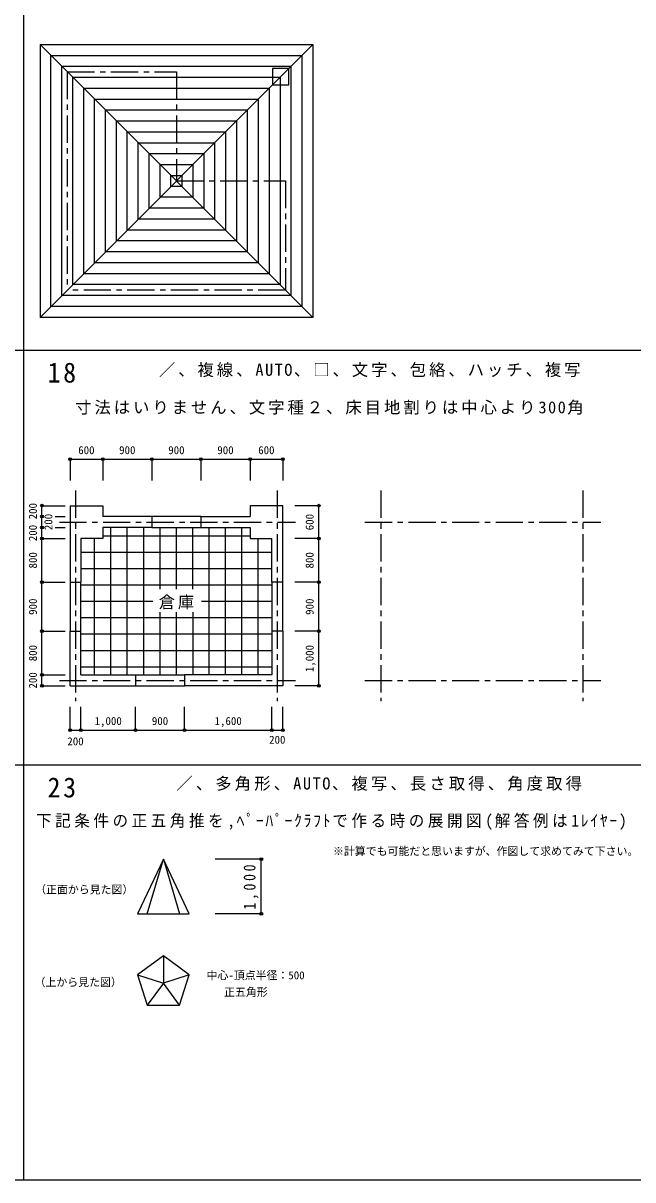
# Model space of a CAD drawing. Units: millimetres at full size, sheet at 1:100. Extents: x -54652 to 58452, y -19402 to 19598.
# Drawn here: x -5615 to 5565, y -19402 to 1788 of the extents above; entities that cross this region are included whole.
import ezdxf
from ezdxf.enums import TextEntityAlignment as Align

# ---------------------------------------------------------------- set-up
doc = ezdxf.new("R2010")
doc.units = ezdxf.units.MM
doc.header["$LTSCALE"] = 100
doc.header["$PDMODE"] = 32
doc.header["$PDSIZE"] = 50
doc.linetypes.add('CHAIN1', pattern=[8, 5, -1, 1, -1])
for name, color, linetype in [('0-0_作図ﾚｲﾔｰ', 4, 'Continuous'), ('0-7_作図例', 4, 'Continuous'), ('0-F_枠', 3, 'Continuous')]:
    doc.layers.add(name, color=color, linetype=linetype)
doc.styles.add('ＭＳ 明朝', font='')
doc.styles.get('ＭＳ 明朝').set_extended_font_data('MS Mincho')

msp = doc.modelspace()

# ---------------------------------------------------------------- linework, layer by layer
at = {"layer": '0-0_作図ﾚｲﾔｰ', "linetype": 'CHAIN1'}
for p, q in [((945.3, -6773.2), (945.3, -10630.3)), ((4645.3, -6773.2), (4645.3, -10630.3)), ((649.4, -7352.3), (4977.6, -7352.3)), ((649.4, -10252.3), (4977.6, -10252.3))]:
    msp.add_line(p, q, dxfattribs=at)
at = {"layer": '0-0_作図ﾚｲﾔｰ'}
for p, q in [((-4754.7, -11163.9), (-4554.7, -11163.9)), ((-4554.7, -11163.9), (-3554.7, -11163.9)), ((-3554.7, -11163.9), (-2654.7, -11163.9)), ((-2654.7, -11163.9), (-1054.7, -11163.9)), ((-1054.7, -11163.9), (-854.7, -11163.9))]:
    msp.add_line(p, q, dxfattribs=at)
at = {"layer": '0-7_作図例', "color": 3}
for p, q in [((-5304.7, 1397.7), (-304.7, 1397.7)), ((-5304.7, 1397.7), (-5304.7, -3602.3)), ((-5304.7, -3602.3), (-304.7, 1397.7)), ((-304.7, 1397.7), (-304.7, -3602.3))]:
    msp.add_line(p, q, dxfattribs=at)
at = {"layer": '0-7_作図例'}
for p, q in [((-5104.7, 1197.7), (-504.7, 1197.7)), ((-5104.7, -3402.3), (-5104.7, 1197.7)), ((-4904.7, 997.7), (-704.7, 997.7)), ((-4904.7, -3202.3), (-4904.7, 997.7)), ((-4704.7, 797.7), (-904.7, 797.7)), ((-4704.7, -3002.3), (-4704.7, 797.7)), ((-4504.7, 597.7), (-1104.7, 597.7)), ((-4504.7, -2802.3), (-4504.7, 597.7)), ((-4304.7, 397.7), (-1304.7, 397.7)), ((-4304.7, -2602.3), (-4304.7, 397.7)), ((-4104.7, 197.7), (-1504.7, 197.7)), ((-4104.7, -2402.3), (-4104.7, 197.7)), ((-3904.7, -2.3), (-1704.7, -2.3)), ((-3904.7, -2202.3), (-3904.7, -2.3)), ((-3704.7, -202.3), (-1904.7, -202.3)), ((-3704.7, -2002.3), (-3704.7, -202.3)), ((-3504.7, -402.3), (-2104.7, -402.3)), ((-3504.7, -1802.3), (-3504.7, -402.3)), ((-3304.7, -602.3), (-2304.7, -602.3)), ((-3304.7, -1602.3), (-3304.7, -602.3)), ((-3104.7, -802.3), (-2504.7, -802.3)), ((-3104.7, -1402.3), (-3104.7, -802.3)), ((-2904.7, -1002.3), (-2704.7, -1002.3)), ((-2904.7, -1202.3), (-2904.7, -1002.3)), ((-4754.7, -6202.1), (-4154.7, -6202.1)), ((-4754.7, -6202.1), (-4754.7, -6589.2)), ((-4154.7, -6202.1), (-4154.7, -6589.2)), ((-4154.7, -6202.1), (-3254.7, -6202.1)), ((-3254.7, -6202.1), (-3254.7, -6589.2)), ((-3254.7, -6202.1), (-2354.7, -6202.1)), ((-2354.7, -6202.1), (-2354.7, -6589.2)), ((-2354.7, -6202.1), (-1454.7, -6202.1)), ((-1454.7, -6202.1), (-1454.7, -6589.2)), ((-1454.7, -6202.1), (-854.7, -6202.1)), ((-854.7, -6202.1), (-854.7, -6589.2)), ((-5269.4, -7252.3), (-5269.4, -7052.3)), ((-5269.4, -7052.3), (-4845.1, -7052.3)), ((-195.2, -7052.3), (-634.1, -7052.3)), ((-195.2, -7652.3), (-195.2, -7052.3)), ((-5269.4, -7452.3), (-5269.4, -7252.3)), ((-5030.3, -7252.3), (-4845.1, -7252.3)), ((-2354.7, -7252.3), (-3254.7, -7252.3)), ((-5269.4, -7652.3), (-5269.4, -7452.3)), ((-5030.3, -7452.3), (-4845.1, -7452.3)), ((-4154.7, -7602.3), (-1454.7, -7602.3)), ((-4004.7, -10152.3), (-4004.7, -7452.3)), ((-3704.7, -10152.3), (-3704.7, -7452.3)), ((-3404.7, -10152.3), (-3404.7, -7452.3)), ((-3254.7, -7452.3), (-2354.7, -7452.3)), ((-3104.7, -8578.7), (-3104.7, -7452.3)), ((-2804.7, -8578.7), (-2804.7, -7452.3)), ((-2504.7, -8578.7), (-2504.7, -7452.3)), ((-2204.7, -10152.3), (-2204.7, -7452.3)), ((-1904.7, -10152.3), (-1904.7, -7452.3)), ((-1604.7, -10152.3), (-1604.7, -7452.3)), ((-5269.4, -8452.3), (-5269.4, -7652.3)), ((-5269.4, -7652.3), (-4845.1, -7652.3)), ((-4304.7, -10152.3), (-4304.7, -7652.3)), ((-1304.7, -10152.3), (-1304.7, -7652.3)), ((-195.2, -7652.3), (-634.1, -7652.3)), ((-195.2, -8452.3), (-195.2, -7652.3)), ((-4554.7, -7902.3), (-1054.7, -7902.3)), ((-4554.7, -8202.3), (-1054.7, -8202.3)), ((-5269.4, -9352.3), (-5269.4, -8452.3)), ((-5269.4, -8452.3), (-4845.1, -8452.3)), ((-4754.7, -8452.3), (-4754.7, -9352.3)), ((-4554.7, -9352.3), (-4554.7, -8452.3)), ((-1054.7, -8452.3), (-1054.7, -9352.3)), ((-854.7, -9352.3), (-854.7, -8452.3)), ((-195.2, -8452.3), (-634.1, -8452.3)), ((-195.2, -9352.3), (-195.2, -8452.3)), ((-4554.7, -8502.3), (-1054.7, -8502.3)), ((-4554.7, -8802.3), (-3236, -8802.3)), ((-2344.1, -8802.3), (-1054.7, -8802.3)), ((-4554.7, -9102.3), (-1054.7, -9102.3)), ((-3104.7, -10152.3), (-3104.7, -9004.4)), ((-2804.7, -10152.3), (-2804.7, -9004.4)), ((-2504.7, -9004.4), (-2504.7, -10152.3)), ((-5269.4, -10152.3), (-5269.4, -9352.3)), ((-5269.4, -9352.3), (-4845.1, -9352.3)), ((-4554.7, -9402.3), (-1054.7, -9402.3)), ((-195.2, -9352.3), (-634.1, -9352.3)), ((-195.2, -10352.3), (-195.2, -9352.3)), ((-4554.7, -9702.3), (-1054.7, -9702.3)), ((-5269.4, -10352.3), (-5269.4, -10152.3)), ((-5269.4, -10152.3), (-4845.1, -10152.3)), ((-4554.7, -10002.3), (-1054.7, -10002.3)), ((-3554.7, -10152.3), (-2654.7, -10152.3)), ((-5269.4, -10352.3), (-4845.1, -10352.3)), ((-3554.7, -10352.3), (-2654.7, -10352.3)), ((-195.2, -10352.3), (-634.1, -10352.3)), ((-4754.7, -11163.9), (-4754.7, -10739.6)), ((-4554.7, -11163.9), (-4554.7, -10739.6)), ((-3554.7, -11163.9), (-3554.7, -10739.6)), ((-2654.7, -11163.9), (-2654.7, -10739.6)), ((-1054.7, -11163.9), (-1054.7, -10739.6)), ((-854.7, -11163.9), (-854.7, -10739.6)), ((-1247.5, -13528), (-2091.3, -13528)), ((-1247.5, -14528), (-1247.5, -13528)), ((-1247.5, -14528), (-2091.3, -14528))]:
    msp.add_line(p, q, dxfattribs=at)
at = {"layer": '0-7_作図例', "color": 7, "linetype": 'CHAIN1'}
msp.add_line((-4804.7, 897.7), (-4804.7, -3102.3), dxfattribs=at)
at = {"layer": '0-7_作図例', "linetype": 'CHAIN1'}
for p, q in [((-4654.7, -6773.2), (-4654.7, -10630.3)), ((-954.7, -6773.2), (-954.7, -10630.3)), ((-4950.6, -7352.3), (-622.4, -7352.3)), ((-4950.6, -10252.3), (-622.4, -10252.3))]:
    msp.add_line(p, q, dxfattribs=at)
at = {"layer": '0-7_作図例', "color": 2}
for p, q in [((-4754.7, -7052.3), (-4754.7, -8452.3)), ((-4754.7, -7052.3), (-4154.7, -7052.3)), ((-4154.7, -7052.3), (-4154.7, -7252.3)), ((-854.7, -8452.3), (-854.7, -7052.3)), ((-3254.7, -7252.3), (-4154.7, -7252.3)), ((-3254.7, -7252.3), (-3254.7, -7452.3)), ((-2354.7, -7252.3), (-1454.7, -7252.3)), ((-2354.7, -7252.3), (-2354.7, -7452.3)), ((-4154.7, -7452.3), (-4154.7, -7652.3)), ((-3254.7, -7452.3), (-4154.7, -7452.3)), ((-4554.7, -7652.3), (-4554.7, -8452.3)), ((-4154.7, -7652.3), (-4554.7, -7652.3)), ((-1054.7, -8452.3), (-1054.7, -7652.3)), ((-4754.7, -8452.3), (-4554.7, -8452.3)), ((-854.7, -8452.3), (-1054.7, -8452.3)), ((-4554.7, -10152.3), (-4554.7, -9352.3)), ((-854.7, -9352.3), (-854.7, -10352.3)), ((-1054.7, -10152.3), (-2654.7, -10152.3)), ((-2654.7, -10152.3), (-2654.7, -10352.3)), ((-4754.7, -10352.3), (-3554.7, -10352.3)), ((-854.7, -10352.3), (-2654.7, -10352.3))]:
    msp.add_line(p, q, dxfattribs=at)
at = {"layer": '0-7_作図例', "color": 7}
for p, q in [((-3044.1, -13528), (-3519.7, -14528)), ((-2568.6, -14528), (-3044.1, -13528)), ((-3519.7, -14528), (-2568.6, -14528)), ((-3044.1, -15298.4), (-3044.1, -15798.4)), ((-2568.6, -15643.9), (-3044.1, -15798.4)), ((-2750.2, -16202.9), (-3044.1, -15798.4))]:
    msp.add_line(p, q, dxfattribs=at)
at = {"layer": '0-7_作図例', "color": 3}
msp.add_lwpolyline([(-5304.7, 1397.7), (-304.7, -3602.3), (-5304.7, -3602.3)], dxfattribs=at)
at = {"layer": '0-7_作図例'}
for points in [[(-504.7, 1197.7), (-504.7, -3402.3), (-5104.7, -3402.3)], [(-704.7, 997.7), (-704.7, -3202.3), (-4904.7, -3202.3)], [(-904.7, 797.7), (-904.7, -3002.3), (-4704.7, -3002.3)], [(-1104.7, 597.7), (-1104.7, -2802.3), (-4504.7, -2802.3)], [(-1304.7, 397.7), (-1304.7, -2602.3), (-4304.7, -2602.3)], [(-1504.7, 197.7), (-1504.7, -2402.3), (-4104.7, -2402.3)], [(-1704.7, -2.3), (-1704.7, -2202.3), (-3904.7, -2202.3)], [(-1904.7, -202.3), (-1904.7, -2002.3), (-3704.7, -2002.3)], [(-2104.7, -402.3), (-2104.7, -1802.3), (-3504.7, -1802.3)], [(-2304.7, -602.3), (-2304.7, -1602.3), (-3304.7, -1602.3)], [(-2504.7, -802.3), (-2504.7, -1402.3), (-3104.7, -1402.3)], [(-2704.7, -1002.3), (-2704.7, -1202.3), (-2904.7, -1202.3)]]:
    msp.add_lwpolyline(points, dxfattribs=at)
at = {"layer": '0-7_作図例', "color": 7, "linetype": 'CHAIN1'}
msp.add_lwpolyline([(-4804.7, 897.7), (-2804.7, 897.7), (-2804.7, -1102.3), (-804.7, -1102.3), (-804.7, -3102.3), (-4804.7, -3102.3)], dxfattribs=at)
msp.add_lwpolyline([(-744.7, 957.7), (-1044.7, 957.7), (-1044.7, 657.7), (-744.7, 657.7)], close=True, dxfattribs=at)
at = {"layer": '0-7_作図例', "color": 2}
for points in [[(-854.7, -7052.3), (-1454.7, -7052.3), (-1454.7, -7252.3)], [(-2354.7, -7452.3), (-1454.7, -7452.3), (-1454.7, -7652.3), (-1054.7, -7652.3)], [(-4754.7, -10352.3), (-4754.7, -9352.3), (-4554.7, -9352.3)], [(-854.7, -9352.3), (-1054.7, -9352.3), (-1054.7, -10152.3)], [(-4554.7, -10152.3), (-3554.7, -10152.3), (-3554.7, -10352.3)]]:
    msp.add_lwpolyline(points, dxfattribs=at)
at = {"layer": '0-7_作図例', "color": 7}
for points in [[(-3338, -14528), (-3044.1, -13528), (-2750.2, -14528)], [(-3519.7, -15643.9), (-3044.1, -15798.4), (-3338, -16202.9)]]:
    msp.add_lwpolyline(points, dxfattribs=at)
msp.add_lwpolyline([(-3338, -16202.9), (-2750.2, -16202.9), (-2568.6, -15643.9), (-3044.1, -15298.4), (-3519.7, -15643.9)], close=True, dxfattribs=at)
at = {"layer": '0-7_作図例'}
for p in [(-4754.7, -6202.1), (-4154.7, -6202.1), (-3254.7, -6202.1), (-2354.7, -6202.1), (-1454.7, -6202.1), (-854.7, -6202.1), (-5269.4, -7052.3), (-195.2, -7052.3), (-5269.4, -7252.3), (-5269.4, -7452.3), (-5269.4, -7652.3), (-195.2, -7652.3), (-5269.4, -8452.3), (-195.2, -8452.3), (-5269.4, -9352.3), (-195.2, -9352.3), (-5269.4, -10152.3), (-5269.4, -10352.3), (-195.2, -10352.3), (-4754.7, -11163.9), (-4554.7, -11163.9), (-3554.7, -11163.9), (-2654.7, -11163.9), (-1054.7, -11163.9), (-854.7, -11163.9), (-1247.5, -13528), (-1247.5, -14528)]:
    msp.add_point(p, dxfattribs=at)
at = {"layer": '0-F_枠', "color": 6}
for p, q in [((-5604.7, -19402.3), (-5604.7, 18597.7)), ((-28004.7, -4202.3), (27995.3, -4202.3)), ((-28004.7, -11802.3), (27995.3, -11802.3)), ((-28004.7, -19402.3), (27995.3, -19402.3))]:
    msp.add_line(p, q, dxfattribs=at)

# ---------------------------------------------------------------- texts
at = {"layer": '0-0_作図ﾚｲﾔｰ', "style": 'ＭＳ 明朝'}
for s, p in [('1,000', (-4304.7, -11113.9)), ('900', (-3254.7, -11113.9)), ('1,600', (-2104.7, -11113.9)), ('200', (-4804.7, -11485.8)), ('200', (-1104.7, -11456.6))]:
    msp.add_text(s, height=146.6, dxfattribs=at).set_placement(p, align=Align.BOTTOM_LEFT)
at = {"layer": '0-7_作図例', "style": 'ＭＳ 明朝'}
for s, p in [('600', (-4604.7, -6152.1)), ('900', (-3854.7, -6152.1)), ('900', (-2954.7, -6152.1)), ('900', (-2054.7, -6152.1)), ('600', (-1304.7, -6152.1)), ('※計算でも可能だと思いますが、作図して求めてみて下さい。', (66.7, -13498.8)), ('（正面から見た図）', (-5394.2, -14201.1)), ('中心-頂点半径：500', (-2252, -15772.1)), ('（上から見た図）', (-5405.3, -15898.7)), ('正五角形', (-1930.6, -16080.1))]:
    msp.add_text(s, height=146.6, dxfattribs=at).set_placement(p, align=Align.BOTTOM_LEFT)
for s, p in [('200', (-5319.4, -7302.3)), ('200', (-5319.4, -7702.3)), ('200', (-5035.5, -7500.5)), ('600', (-245.2, -7502.3)), ('800', (-5319.4, -8202.3)), ('800', (-245.2, -8202.3)), ('900', (-5319.4, -9052.3)), ('900', (-245.2, -9052.3)), ('800', (-5319.4, -9902.3)), ('1,000', (-245.2, -10102.3)), ('200', (-5319.4, -10402.3))]:
    msp.add_text(s, height=146.6, rotation=90, dxfattribs=at).set_placement(p, align=Align.BOTTOM_LEFT)
at = {"layer": '0-7_作図例', "color": 7, "char_height": 219.9, "attachment_point": 7, "style": 'ＭＳ 明朝'}
for s, insert in [('\\T1.18;／、複線、AUTO、□、文字、包絡、ハッチ、複写', (-3125.9, -4698.4)), ('\\T1.18;寸法はいりません、文字種２、床目地割りは中心より300角', (-4661.4, -5385.7)), ('\\T1.19;／、多角形、AUTO、複写、長さ取得、角度取得', (-2805.3, -12276.7)), ('\\T1.23;\\W0.95;下記条件の正五角推を,ﾍﾟｰﾊﾟｰｸﾗﾌﾄで作る時の展開図(解答例は1ﾚｲﾔｰ)', (-5377.9, -12989.2))]:
    msp.add_mtext(s, dxfattribs=dict(at, insert=insert))
at = {"layer": '0-7_作図例', "insert": (-3129.7, -8952.3), "char_height": 219.9, "attachment_point": 7, "style": 'ＭＳ 明朝'}
msp.add_mtext('\\T1.17;倉庫', dxfattribs=at)
at = {"layer": '0-7_作図例', "color": 7, "insert": (-1297.5, -14453), "char_height": 219.9, "attachment_point": 7, "rotation": 90, "style": 'ＭＳ 明朝'}
msp.add_mtext('\\T1.38;\\W0.85;1,000', dxfattribs=at)
at = {"layer": '0-F_枠', "char_height": 366.6, "attachment_point": 7, "style": 'ＭＳ 明朝'}
for s, insert in [('\\T1.21;\\W0.95;18', (-5167.2, -4802.3)), ('\\T1.21;\\W0.95;23', (-5167.2, -12402.3))]:
    msp.add_mtext(s, dxfattribs=dict(at, insert=insert))

doc.saveas('drawing.dxf')
